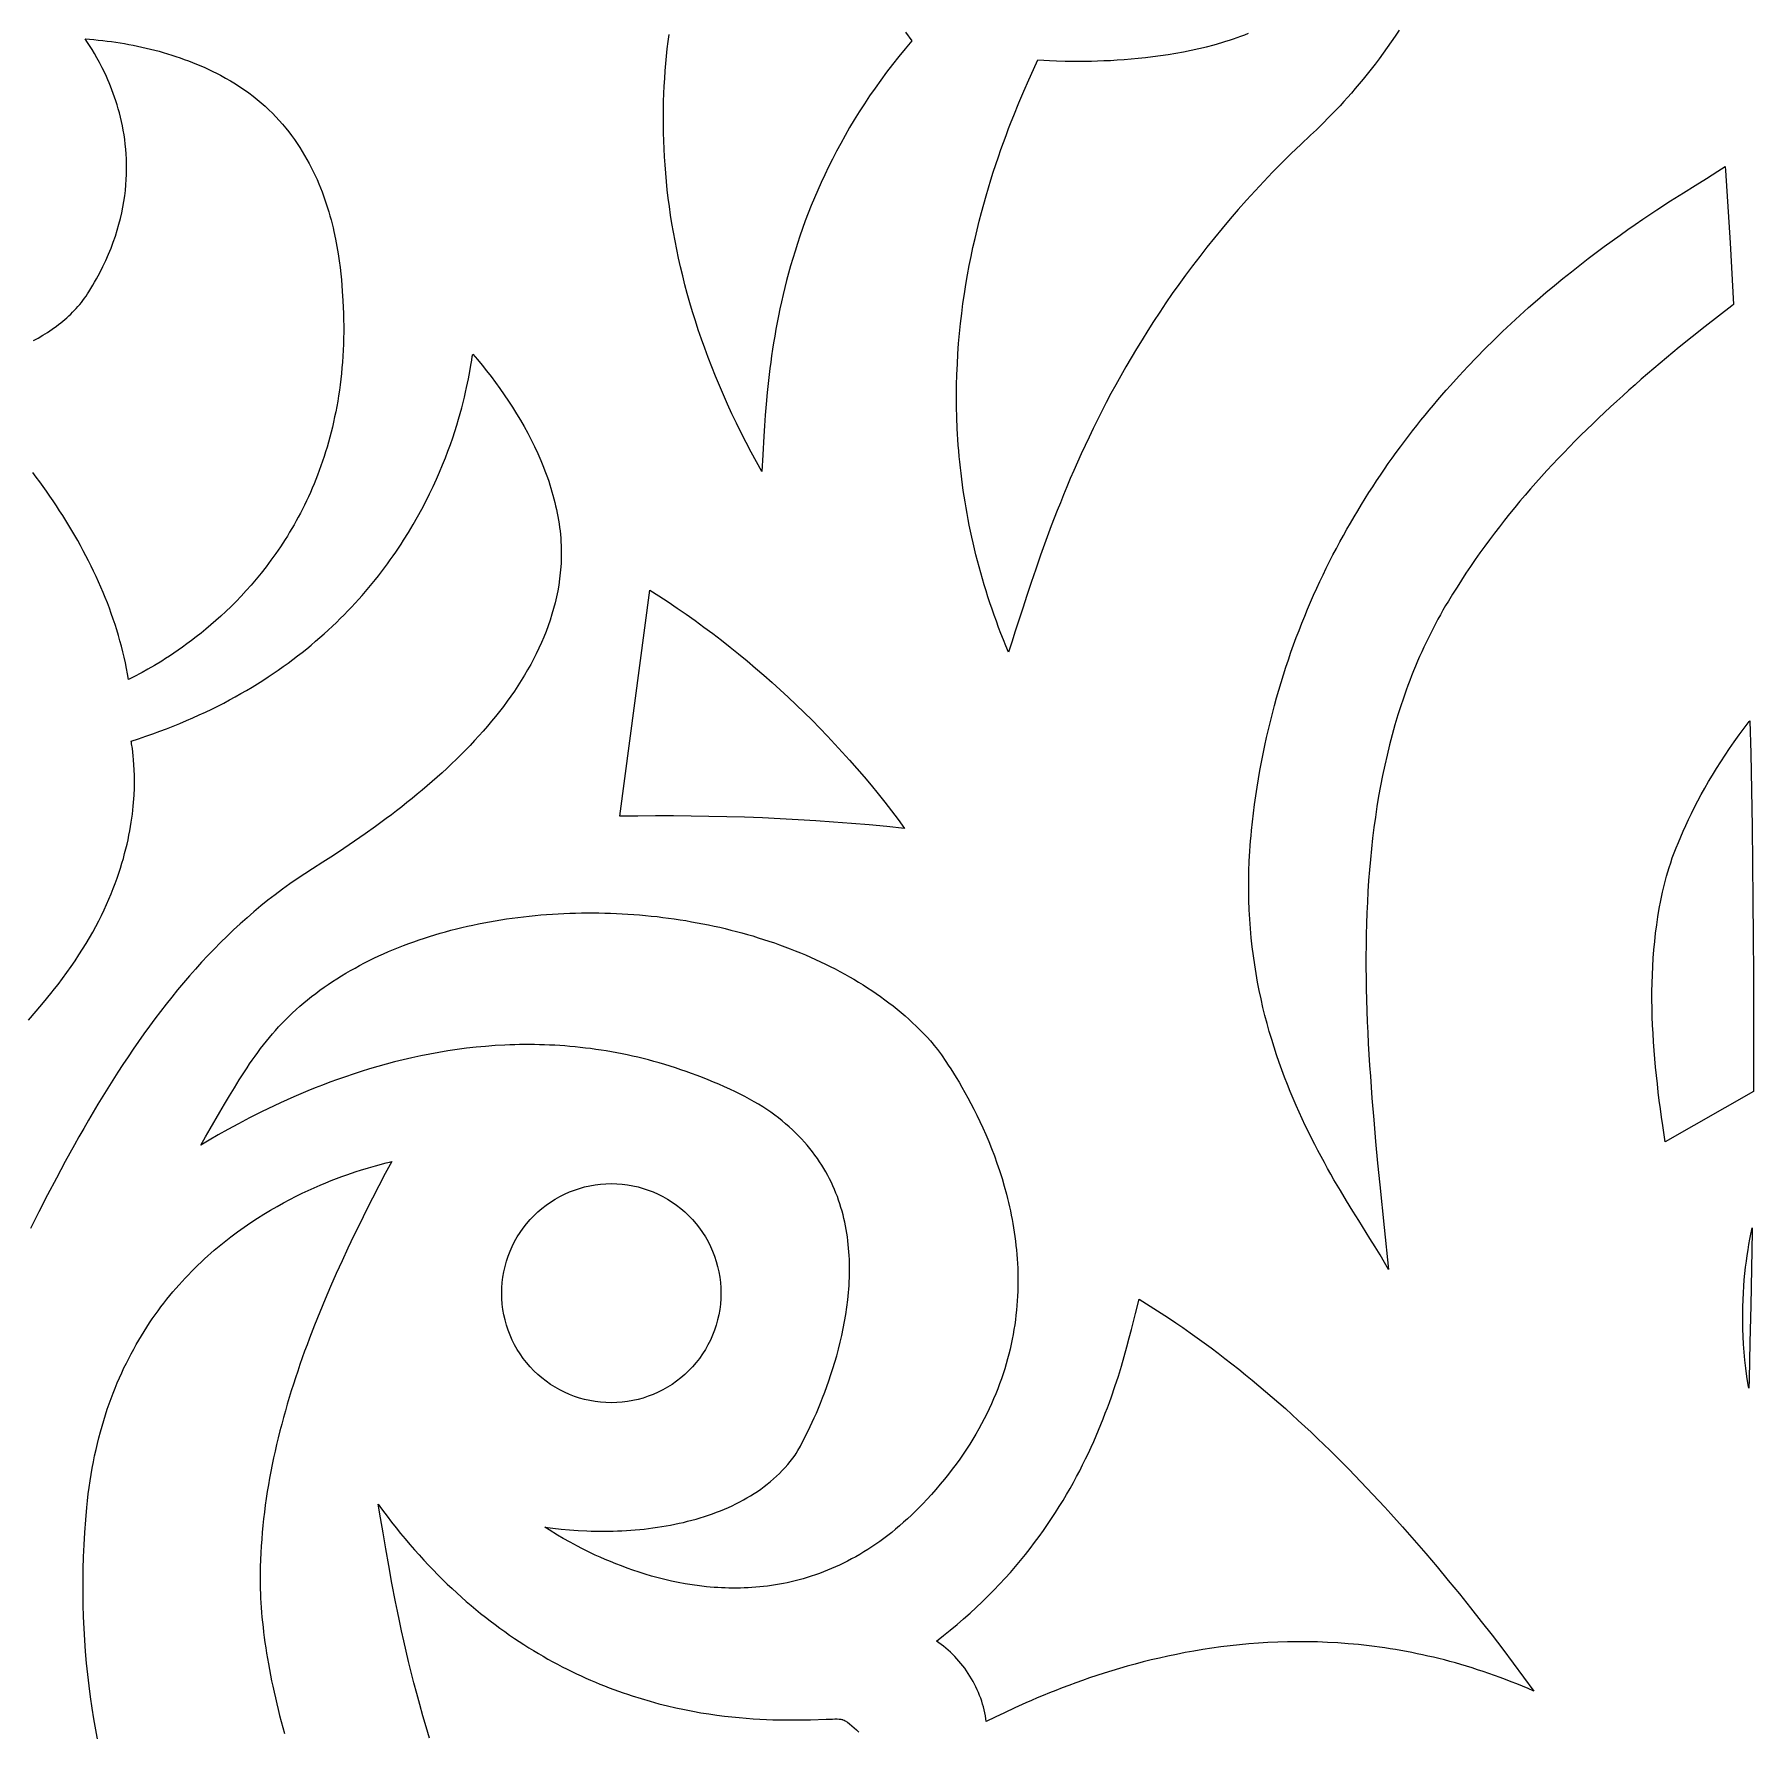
# Model space of a CAD drawing. Extents: x -1000 to 1000, y -1450 to 1450.
# Drawn here: x -324.4 to -71, y -278.5 to -28.4 of the extents above; entities that cross this region are included whole.
import ezdxf

# ---------------------------------------------------------------- set-up
doc = ezdxf.new("R2010")
doc.units = 0
doc.layers.add('LAYER_1', color=18, linetype='CONTINUOUS')

msp = doc.modelspace()

# ---------------------------------------------------------------- linework, layer by layer
at = {"layer": 'LAYER_1'}
for points in [[(-123.22, -27.8), (-123.8, -28.68), (-124.38, -29.53), (-124.97, -30.37), (-125.56, -31.2), (-126.15, -32), (-126.75, -32.78), (-127.34, -33.55), (-127.94, -34.29), (-128.53, -35.01), (-129.11, -35.72), (-129.69, -36.4), (-130.27, -37.07), (-130.84, -37.71), (-131.39, -38.33), (-131.94, -38.93), (-132.48, -39.5), (-133.53, -40.59), (-134.51, -41.58), (-135.43, -42.47), (-136.27, -43.27), (-137.72, -44.63), (-139.13, -46), (-140.52, -47.37), (-141.87, -48.74), (-143.18, -50.12), (-144.47, -51.49), (-145.72, -52.87), (-146.95, -54.25), (-148.14, -55.63), (-149.31, -57.01), (-150.44, -58.39), (-151.55, -59.77), (-152.63, -61.15), (-153.68, -62.53), (-154.7, -63.9), (-155.69, -65.28), (-156.66, -66.64), (-157.61, -68.01), (-158.52, -69.37), (-159.42, -70.73), (-160.28, -72.08), (-161.13, -73.43), (-161.95, -74.77), (-162.74, -76.11), (-163.52, -77.44), (-164.27, -78.76), (-165, -80.07), (-165.71, -81.38), (-166.39, -82.68), (-167.06, -83.97), (-167.71, -85.25), (-168.34, -86.52), (-168.94, -87.78), (-169.53, -89.03), (-170.1, -90.27), (-170.66, -91.5), (-171.19, -92.72), (-171.71, -93.92), (-172.22, -95.11), (-172.7, -96.29), (-173.17, -97.46), (-173.63, -98.61), (-174.07, -99.74), (-174.5, -100.87), (-175.32, -103.06), (-176.08, -105.19), (-176.8, -107.26), (-177.47, -109.25), (-178.11, -111.17), (-178.71, -113), (-179.81, -116.43), (-180.33, -118.01), (-180.82, -119.49), (-181.2, -118.58), (-181.56, -117.67), (-181.92, -116.76), (-182.27, -115.86), (-182.6, -114.95), (-182.93, -114.05), (-183.24, -113.15), (-183.54, -112.25), (-183.84, -111.36), (-184.12, -110.46), (-184.39, -109.57), (-184.65, -108.68), (-184.91, -107.8), (-185.15, -106.91), (-185.38, -106.03), (-185.61, -105.15), (-185.82, -104.28), (-186.03, -103.4), (-186.23, -102.53), (-186.41, -101.66), (-186.59, -100.8), (-186.76, -99.94), (-186.92, -99.07), (-187.07, -98.22), (-187.22, -97.36), (-187.35, -96.51), (-187.48, -95.66), (-187.6, -94.82), (-187.71, -93.97), (-187.81, -93.13), (-187.91, -92.3), (-187.99, -91.46), (-188.07, -90.63), (-188.15, -89.81), (-188.21, -88.98), (-188.27, -88.16), (-188.32, -87.34), (-188.36, -86.53), (-188.42, -84.91), (-188.46, -83.31), (-188.47, -81.72), (-188.46, -80.14), (-188.42, -78.58), (-188.35, -77.04), (-188.27, -75.51), (-188.16, -74), (-188.03, -72.5), (-187.88, -71.02), (-187.71, -69.56), (-187.52, -68.11), (-187.31, -66.69), (-187.09, -65.27), (-186.85, -63.88), (-186.6, -62.51), (-186.33, -61.15), (-186.05, -59.82), (-185.75, -58.5), (-185.45, -57.21), (-185.13, -55.93), (-184.8, -54.67), (-184.47, -53.44), (-184.12, -52.22), (-183.77, -51.03), (-183.41, -49.86), (-183.05, -48.71), (-182.68, -47.59), (-182.3, -46.48), (-181.93, -45.4), (-181.55, -44.35), (-181.17, -43.31), (-180.79, -42.3), (-180.41, -41.32), (-180.03, -40.36), (-179.28, -38.51), (-178.54, -36.77), (-177.83, -35.13), (-177.14, -33.6), (-176.49, -32.18), (-175.6, -32.23), (-174.78, -32.27), (-173.73, -32.31), (-172.48, -32.34), (-171.04, -32.36), (-170.26, -32.36), (-169.43, -32.35), (-168.57, -32.34), (-167.67, -32.32), (-166.74, -32.28), (-165.78, -32.24), (-164.79, -32.18), (-163.78, -32.12), (-162.74, -32.03), (-161.69, -31.94), (-160.61, -31.82), (-159.52, -31.69), (-158.41, -31.55), (-157.29, -31.38), (-156.16, -31.19), (-155.03, -30.99), (-153.89, -30.76), (-152.75, -30.51), (-151.61, -30.23), (-150.47, -29.93), (-149.34, -29.6), (-148.77, -29.43), (-148.21, -29.25), (-147.65, -29.06), (-147.1, -28.87), (-146.54, -28.67), (-145.99, -28.46), (-145.44, -28.24)], [(-324.56, -73.57), (-323.85, -73.18), (-323.15, -72.78), (-322.47, -72.35), (-321.81, -71.9), (-321.16, -71.44), (-320.85, -71.2), (-320.54, -70.96), (-320.23, -70.71), (-319.93, -70.45), (-319.64, -70.19), (-319.35, -69.93), (-319.06, -69.66), (-318.79, -69.38), (-318.52, -69.1), (-318.25, -68.82), (-317.99, -68.53), (-317.74, -68.23), (-317.49, -67.93), (-317.25, -67.63), (-317.02, -67.31), (-316.8, -67), (-316.58, -66.67), (-316.37, -66.35), (-316.08, -65.88), (-315.8, -65.41), (-315.53, -64.94), (-315.27, -64.48), (-314.77, -63.56), (-314.31, -62.64), (-313.88, -61.73), (-313.48, -60.83), (-313.11, -59.93), (-312.78, -59.04), (-312.47, -58.16), (-312.2, -57.29), (-311.95, -56.42), (-311.73, -55.57), (-311.53, -54.72), (-311.36, -53.88), (-311.22, -53.05), (-311.1, -52.23), (-311, -51.42), (-310.92, -50.62), (-310.87, -49.83), (-310.83, -49.05), (-310.82, -48.28), (-310.82, -47.53), (-310.85, -46.78), (-310.89, -46.05), (-310.94, -45.32), (-311.02, -44.61), (-311.1, -43.91), (-311.2, -43.23), (-311.32, -42.56), (-311.44, -41.9), (-311.58, -41.25), (-311.73, -40.62), (-311.88, -40), (-312.05, -39.39), (-312.22, -38.8), (-312.4, -38.23), (-312.59, -37.67), (-312.78, -37.12), (-312.98, -36.59), (-313.18, -36.07), (-313.38, -35.58), (-313.59, -35.09), (-313.8, -34.63), (-314, -34.18), (-314.41, -33.33), (-314.82, -32.55), (-315.21, -31.85), (-315.57, -31.21), (-315.91, -30.66), (-316.21, -30.18), (-316.68, -29.47), (-316.92, -29.09), (-316.28, -29.14), (-315.64, -29.19), (-314.99, -29.25), (-314.35, -29.32), (-313.7, -29.39), (-313.06, -29.48), (-312.41, -29.57), (-311.77, -29.67), (-311.13, -29.78), (-310.48, -29.89), (-309.84, -30.01), (-309.21, -30.14), (-308.57, -30.28), (-307.93, -30.43), (-307.3, -30.58), (-306.67, -30.74), (-306.04, -30.91), (-305.41, -31.09), (-304.78, -31.28), (-304.16, -31.47), (-303.54, -31.68), (-302.93, -31.89), (-302.32, -32.11), (-301.71, -32.33), (-301.1, -32.57), (-300.5, -32.81), (-299.9, -33.06), (-299.31, -33.32), (-298.72, -33.59), (-298.13, -33.87), (-297.55, -34.15), (-296.98, -34.45), (-296.23, -34.85), (-295.5, -35.26), (-294.79, -35.69), (-294.11, -36.13), (-293.44, -36.58), (-292.79, -37.05), (-292.17, -37.52), (-291.56, -38.01), (-290.97, -38.5), (-290.4, -39.01), (-289.85, -39.52), (-289.32, -40.05), (-288.81, -40.58), (-288.31, -41.12), (-287.83, -41.67), (-287.37, -42.22), (-286.92, -42.78), (-286.49, -43.34), (-286.08, -43.92), (-285.68, -44.49), (-285.3, -45.07), (-284.93, -45.66), (-284.58, -46.25), (-284.24, -46.84), (-283.91, -47.43), (-283.6, -48.03), (-283.31, -48.63), (-283.02, -49.23), (-282.75, -49.83), (-282.49, -50.43), (-282.25, -51.03), (-282.01, -51.63), (-281.79, -52.23), (-281.58, -52.82), (-281.38, -53.42), (-281.19, -54.01), (-281.01, -54.6), (-280.84, -55.19), (-280.68, -55.77), (-280.53, -56.35), (-280.39, -56.92), (-280.26, -57.49), (-280.02, -58.6), (-279.81, -59.69), (-279.63, -60.75), (-279.48, -61.78), (-279.35, -62.77), (-279.24, -63.71), (-279.15, -64.61), (-279.08, -65.46), (-279.02, -66.26), (-278.93, -67.68), (-278.88, -68.63), (-278.85, -69.57), (-278.83, -70.49), (-278.82, -71.41), (-278.82, -72.32), (-278.84, -73.22), (-278.86, -74.11), (-278.9, -74.99), (-278.95, -75.86), (-279, -76.72), (-279.07, -77.57), (-279.15, -78.41), (-279.24, -79.25), (-279.34, -80.07), (-279.45, -80.88), (-279.57, -81.69), (-279.7, -82.49), (-279.84, -83.28), (-279.99, -84.05), (-280.15, -84.82), (-280.31, -85.59), (-280.49, -86.34), (-280.67, -87.08), (-280.86, -87.82), (-281.06, -88.54), (-281.27, -89.26), (-281.48, -89.97), (-281.7, -90.67), (-281.93, -91.36), (-282.17, -92.04), (-282.41, -92.72), (-282.67, -93.38), (-282.92, -94.04), (-283.19, -94.69), (-283.46, -95.33), (-283.73, -95.96), (-284.02, -96.58), (-284.3, -97.2), (-284.6, -97.81), (-284.9, -98.41), (-285.2, -99), (-285.51, -99.58), (-285.82, -100.16), (-286.14, -100.72), (-286.46, -101.28), (-286.79, -101.83), (-287.12, -102.38), (-287.46, -102.91), (-287.8, -103.44), (-288.14, -103.96), (-288.48, -104.47), (-288.83, -104.97), (-289.54, -105.96), (-290.25, -106.91), (-290.98, -107.84), (-291.71, -108.73), (-292.45, -109.6), (-293.19, -110.43), (-293.94, -111.24), (-294.69, -112.02), (-295.43, -112.77), (-296.18, -113.49), (-296.92, -114.18), (-297.66, -114.85), (-298.4, -115.49), (-299.12, -116.1), (-299.84, -116.69), (-300.55, -117.25), (-301.24, -117.78), (-301.92, -118.29), (-302.59, -118.77), (-303.24, -119.23), (-303.87, -119.66), (-304.49, -120.07), (-305.08, -120.46), (-305.65, -120.82), (-306.72, -121.47), (-307.69, -122.03), (-308.54, -122.5), (-309.84, -123.18), (-310.26, -123.4), (-310.52, -123.54), (-310.67, -122.72), (-310.82, -121.89), (-311, -121.08), (-311.18, -120.26), (-311.37, -119.45), (-311.58, -118.63), (-311.8, -117.83), (-312.03, -117.02), (-312.28, -116.22), (-312.53, -115.42), (-312.8, -114.62), (-313.08, -113.82), (-313.36, -113.03), (-313.66, -112.25), (-313.97, -111.46), (-314.29, -110.68), (-314.62, -109.9), (-314.96, -109.12), (-315.32, -108.35), (-315.68, -107.58), (-316.04, -106.82), (-316.42, -106.05), (-316.81, -105.3), (-317.21, -104.54), (-317.62, -103.79), (-318.03, -103.04), (-318.45, -102.3), (-318.89, -101.56), (-319.33, -100.82), (-319.77, -100.09), (-320.23, -99.36), (-320.69, -98.64), (-321.17, -97.92), (-321.64, -97.2), (-322.13, -96.49), (-322.62, -95.78), (-323.12, -95.08), (-323.63, -94.38), (-324.14, -93.69), (-324.66, -93)], [(-195.98, -28.08), (-195.05, -29.36), (-196.03, -30.52), (-196.98, -31.68), (-197.9, -32.84), (-198.79, -34), (-199.65, -35.16), (-200.48, -36.33), (-201.28, -37.49), (-202.06, -38.66), (-202.81, -39.82), (-203.54, -40.99), (-204.23, -42.15), (-204.91, -43.32), (-205.55, -44.48), (-206.18, -45.64), (-206.78, -46.79), (-207.35, -47.95), (-207.9, -49.1), (-208.44, -50.25), (-208.94, -51.39), (-209.43, -52.53), (-209.9, -53.66), (-210.34, -54.79), (-210.77, -55.92), (-211.17, -57.04), (-211.56, -58.15), (-211.93, -59.26), (-212.28, -60.36), (-212.62, -61.45), (-212.93, -62.54), (-213.23, -63.61), (-213.52, -64.68), (-213.78, -65.74), (-214.04, -66.79), (-214.28, -67.84), (-214.5, -68.87), (-214.71, -69.89), (-214.91, -70.9), (-215.1, -71.9), (-215.27, -72.89), (-215.44, -73.87), (-215.59, -74.83), (-215.73, -75.79), (-215.86, -76.73), (-215.98, -77.66), (-216.2, -79.47), (-216.38, -81.23), (-216.54, -82.92), (-216.67, -84.56), (-216.78, -86.13), (-216.88, -87.63), (-217.04, -90.41), (-217.18, -92.88), (-217.98, -91.45), (-218.75, -90.02), (-219.5, -88.59), (-220.22, -87.18), (-220.91, -85.76), (-221.58, -84.36), (-222.23, -82.96), (-222.85, -81.56), (-223.44, -80.17), (-224.02, -78.79), (-224.57, -77.42), (-225.09, -76.05), (-225.6, -74.68), (-226.08, -73.33), (-226.54, -71.98), (-226.97, -70.63), (-227.39, -69.3), (-227.78, -67.97), (-228.16, -66.64), (-228.51, -65.33), (-228.84, -64.02), (-229.15, -62.71), (-229.44, -61.42), (-229.72, -60.13), (-229.97, -58.85), (-230.2, -57.58), (-230.42, -56.31), (-230.62, -55.05), (-230.8, -53.8), (-230.96, -52.56), (-231.11, -51.33), (-231.23, -50.1), (-231.35, -48.88), (-231.44, -47.67), (-231.52, -46.47), (-231.58, -45.27), (-231.63, -44.09), (-231.66, -42.91), (-231.68, -41.74), (-231.69, -40.58), (-231.68, -39.43), (-231.65, -38.29), (-231.61, -37.15), (-231.56, -36.03), (-231.5, -34.91), (-231.42, -33.81), (-231.33, -32.71), (-231.23, -31.62), (-231.12, -30.54), (-231, -29.47), (-230.86, -28.41)], [(-325.28, -173.75), (-324.16, -172.45), (-323.06, -171.15), (-321.98, -169.82), (-321.45, -169.15), (-320.93, -168.48), (-320.26, -167.6), (-319.62, -166.73), (-319, -165.86), (-318.41, -165), (-317.84, -164.14), (-317.3, -163.29), (-316.78, -162.44), (-316.29, -161.6), (-315.81, -160.77), (-315.36, -159.94), (-314.93, -159.12), (-314.53, -158.31), (-314.14, -157.5), (-313.77, -156.7), (-313.43, -155.91), (-313.1, -155.13), (-312.79, -154.36), (-312.5, -153.6), (-312.22, -152.84), (-311.97, -152.1), (-311.73, -151.36), (-311.51, -150.63), (-311.3, -149.92), (-311.11, -149.21), (-310.93, -148.52), (-310.76, -147.83), (-310.61, -147.16), (-310.48, -146.5), (-310.35, -145.85), (-310.24, -145.21), (-310.14, -144.59), (-310.05, -143.97), (-309.97, -143.37), (-309.91, -142.79), (-309.85, -142.21), (-309.8, -141.65), (-309.76, -141.11), (-309.72, -140.58), (-309.68, -139.56), (-309.67, -138.6), (-309.67, -137.7), (-309.7, -136.86), (-309.74, -136.1), (-309.79, -135.4), (-309.85, -134.77), (-309.97, -133.73), (-310.08, -133), (-310.11, -132.76), (-310.13, -132.6), (-309.06, -132.26), (-308, -131.9), (-306.96, -131.54), (-305.94, -131.17), (-304.93, -130.79), (-303.94, -130.4), (-302.96, -130), (-302, -129.59), (-301.05, -129.18), (-300.11, -128.76), (-299.19, -128.33), (-298.28, -127.89), (-297.39, -127.45), (-296.51, -127), (-295.65, -126.54), (-294.8, -126.08), (-293.96, -125.61), (-293.13, -125.13), (-292.32, -124.65), (-291.53, -124.16), (-290.74, -123.66), (-289.97, -123.16), (-289.21, -122.66), (-288.47, -122.15), (-287.73, -121.63), (-287.01, -121.11), (-286.31, -120.59), (-285.61, -120.06), (-284.93, -119.53), (-284.26, -118.99), (-283.6, -118.45), (-282.95, -117.9), (-282.32, -117.35), (-281.7, -116.8), (-281.09, -116.24), (-280.49, -115.69), (-279.9, -115.12), (-279.32, -114.56), (-278.75, -113.99), (-278.2, -113.42), (-277.66, -112.85), (-277.12, -112.28), (-276.6, -111.71), (-276.09, -111.13), (-275.59, -110.55), (-275.1, -109.97), (-274.62, -109.39), (-274.15, -108.81), (-273.69, -108.23), (-273.24, -107.65), (-272.8, -107.07), (-272.37, -106.48), (-271.95, -105.9), (-271.54, -105.32), (-271.13, -104.74), (-270.74, -104.16), (-270.36, -103.58), (-269.99, -103), (-269.26, -101.84), (-268.58, -100.69), (-267.93, -99.55), (-267.31, -98.42), (-266.72, -97.3), (-266.17, -96.18), (-265.64, -95.09), (-265.15, -94), (-264.68, -92.94), (-264.24, -91.89), (-263.83, -90.86), (-263.45, -89.85), (-263.09, -88.86), (-262.75, -87.89), (-262.44, -86.95), (-262.16, -86.04), (-261.89, -85.15), (-261.64, -84.29), (-261.42, -83.46), (-261.21, -82.67), (-261.02, -81.91), (-260.85, -81.18), (-260.7, -80.49), (-260.43, -79.22), (-260.22, -78.11), (-260.06, -77.18), (-259.95, -76.44), (-259.86, -75.89), (-259.8, -75.54), (-259.11, -76.35), (-258.42, -77.18), (-257.75, -78.02), (-257.08, -78.88), (-256.42, -79.76), (-255.78, -80.65), (-255.14, -81.55), (-254.53, -82.47), (-253.92, -83.39), (-253.34, -84.34), (-252.77, -85.29), (-252.21, -86.25), (-251.68, -87.23), (-251.17, -88.21), (-250.68, -89.2), (-250.22, -90.21), (-249.77, -91.22), (-249.36, -92.23), (-249.16, -92.75), (-248.97, -93.26), (-248.78, -93.77), (-248.6, -94.29), (-248.43, -94.81), (-248.27, -95.33), (-248.12, -95.85), (-247.97, -96.37), (-247.83, -96.89), (-247.69, -97.41), (-247.57, -97.94), (-247.45, -98.46), (-247.34, -98.99), (-247.24, -99.51), (-247.15, -100.04), (-247.07, -100.57), (-247, -101.1), (-246.93, -101.63), (-246.88, -102.16), (-246.83, -102.69), (-246.79, -103.22), (-246.77, -103.75), (-246.75, -104.28), (-246.74, -104.81), (-246.74, -105.34), (-246.76, -105.87), (-246.78, -106.4), (-246.81, -106.93), (-246.89, -107.82), (-246.99, -108.71), (-247.12, -109.6), (-247.27, -110.47), (-247.45, -111.34), (-247.65, -112.21), (-247.87, -113.07), (-248.12, -113.92), (-248.38, -114.77), (-248.67, -115.61), (-248.98, -116.45), (-249.31, -117.28), (-249.66, -118.1), (-250.03, -118.92), (-250.42, -119.73), (-250.83, -120.53), (-251.25, -121.33), (-251.7, -122.12), (-252.16, -122.91), (-252.64, -123.69), (-253.13, -124.46), (-253.64, -125.23), (-254.17, -125.99), (-254.71, -126.75), (-255.27, -127.49), (-255.84, -128.24), (-256.42, -128.97), (-257.02, -129.7), (-257.63, -130.42), (-258.25, -131.14), (-258.88, -131.85), (-259.53, -132.55), (-260.18, -133.25), (-260.85, -133.93), (-261.53, -134.62), (-262.21, -135.29), (-262.91, -135.96), (-263.61, -136.63), (-264.32, -137.28), (-265.04, -137.93), (-265.77, -138.57), (-266.5, -139.21), (-267.24, -139.84), (-267.99, -140.46), (-268.74, -141.08), (-269.5, -141.69), (-270.26, -142.29), (-271.02, -142.88), (-271.79, -143.47), (-272.56, -144.05), (-274.11, -145.19), (-275.67, -146.31), (-277.23, -147.39), (-278.78, -148.45), (-280.34, -149.47), (-281.88, -150.47), (-283.42, -151.44), (-284.55, -152.17), (-285.67, -152.91), (-286.77, -153.68), (-287.86, -154.46), (-288.93, -155.26), (-289.99, -156.08), (-291.03, -156.92), (-292.05, -157.78), (-293.07, -158.65), (-294.06, -159.54), (-295.05, -160.45), (-296.01, -161.38), (-296.97, -162.32), (-297.91, -163.27), (-298.84, -164.24), (-299.76, -165.22), (-300.66, -166.22), (-301.55, -167.23), (-302.43, -168.26), (-303.3, -169.29), (-304.15, -170.35), (-305, -171.41), (-305.83, -172.48), (-306.65, -173.57), (-307.46, -174.66), (-308.27, -175.77), (-309.06, -176.89), (-309.84, -178.02), (-310.61, -179.15), (-311.37, -180.3), (-312.12, -181.45), (-312.87, -182.61), (-313.6, -183.78), (-314.33, -184.96), (-315.05, -186.15), (-315.76, -187.34), (-316.46, -188.53), (-317.15, -189.74), (-317.84, -190.95), (-318.52, -192.16), (-319.2, -193.38), (-319.87, -194.6), (-321.18, -197.06), (-322.48, -199.52), (-323.75, -202), (-325, -204.49)], [(-315.04, -280.01), (-315.34, -278.41), (-315.63, -276.8), (-315.89, -275.18), (-316.13, -273.54), (-316.35, -271.89), (-316.55, -270.23), (-316.72, -268.56), (-316.87, -266.87), (-316.99, -265.17), (-317.09, -263.46), (-317.17, -261.73), (-317.22, -259.99), (-317.24, -258.24), (-317.24, -256.47), (-317.22, -254.69), (-317.16, -252.9), (-317.09, -251.1), (-316.98, -249.28), (-316.84, -247.45), (-316.68, -245.61), (-316.58, -244.61), (-316.47, -243.62), (-316.34, -242.65), (-316.2, -241.69), (-316.05, -240.74), (-315.89, -239.81), (-315.71, -238.89), (-315.53, -237.98), (-315.33, -237.08), (-315.13, -236.2), (-314.91, -235.32), (-314.68, -234.46), (-314.44, -233.61), (-314.19, -232.78), (-313.94, -231.95), (-313.67, -231.14), (-313.39, -230.34), (-313.11, -229.54), (-312.81, -228.77), (-312.51, -228), (-312.19, -227.24), (-311.87, -226.5), (-311.54, -225.76), (-311.21, -225.04), (-310.86, -224.33), (-310.51, -223.63), (-310.15, -222.94), (-309.78, -222.26), (-309.41, -221.59), (-309.03, -220.93), (-308.64, -220.29), (-308.24, -219.65), (-307.84, -219.02), (-307.44, -218.41), (-307.03, -217.8), (-306.61, -217.2), (-306.19, -216.62), (-305.76, -216.04), (-305.33, -215.47), (-304.89, -214.92), (-304.45, -214.37), (-304, -213.83), (-303.55, -213.31), (-303.09, -212.79), (-302.64, -212.28), (-302.18, -211.78), (-301.71, -211.29), (-301.24, -210.81), (-300.77, -210.34), (-300.3, -209.87), (-299.82, -209.42), (-299.34, -208.97), (-298.86, -208.53), (-298.38, -208.11), (-297.9, -207.69), (-297.41, -207.28), (-296.92, -206.87), (-296.44, -206.48), (-295.46, -205.71), (-294.48, -204.98), (-293.5, -204.28), (-292.52, -203.61), (-291.54, -202.97), (-290.57, -202.36), (-289.6, -201.78), (-288.65, -201.22), (-287.7, -200.7), (-286.76, -200.2), (-285.84, -199.73), (-284.93, -199.28), (-284.04, -198.86), (-283.16, -198.46), (-282.31, -198.09), (-281.47, -197.74), (-280.66, -197.41), (-279.87, -197.11), (-279.11, -196.82), (-278.37, -196.56), (-277.67, -196.31), (-276.99, -196.09), (-276.35, -195.88), (-275.16, -195.52), (-274.13, -195.22), (-272.56, -194.81), (-272.05, -194.69), (-271.74, -194.6), (-272.69, -196.39), (-273.63, -198.2), (-274.57, -200.01), (-275.49, -201.84), (-276.4, -203.68), (-277.3, -205.53), (-278.19, -207.39), (-279.06, -209.25), (-279.91, -211.13), (-280.74, -213.02), (-281.56, -214.92), (-282.35, -216.82), (-283.12, -218.74), (-283.86, -220.66), (-284.22, -221.63), (-284.58, -222.59), (-284.92, -223.56), (-285.26, -224.53), (-285.6, -225.51), (-285.92, -226.48), (-286.24, -227.45), (-286.55, -228.43), (-286.85, -229.41), (-287.14, -230.39), (-287.42, -231.38), (-287.7, -232.36), (-287.96, -233.35), (-288.22, -234.33), (-288.47, -235.32), (-288.71, -236.31), (-288.93, -237.3), (-289.15, -238.3), (-289.36, -239.29), (-289.56, -240.29), (-289.74, -241.28), (-289.92, -242.28), (-290.08, -243.28), (-290.24, -244.28), (-290.38, -245.28), (-290.51, -246.28), (-290.63, -247.29), (-290.74, -248.29), (-290.83, -249.3), (-290.91, -250.3), (-290.98, -251.31), (-291.04, -252.32), (-291.08, -253.33), (-291.12, -254.34), (-291.13, -255.35), (-291.14, -256.36), (-291.13, -257), (-291.12, -257.66), (-291.1, -258.32), (-291.07, -259), (-291.03, -259.68), (-290.98, -260.38), (-290.93, -261.09), (-290.87, -261.8), (-290.79, -262.53), (-290.71, -263.27), (-290.63, -264.01), (-290.53, -264.77), (-290.42, -265.53), (-290.31, -266.31), (-290.19, -267.09), (-290.06, -267.89), (-289.92, -268.69), (-289.77, -269.5), (-289.61, -270.32), (-289.45, -271.15), (-289.27, -271.98), (-289.09, -272.83), (-288.89, -273.68), (-288.69, -274.54), (-288.48, -275.41), (-288.26, -276.28), (-288.03, -277.17), (-287.79, -278.06), (-287.54, -278.96)], [(-266.15, -279.63), (-266.66, -277.96), (-267.14, -276.31), (-267.61, -274.67), (-268.05, -273.06), (-268.47, -271.46), (-268.87, -269.89), (-269.25, -268.33), (-269.61, -266.8), (-269.95, -265.29), (-270.28, -263.81), (-270.59, -262.35), (-270.89, -260.92), (-271.17, -259.51), (-271.7, -256.79), (-272.18, -254.18), (-272.61, -251.7), (-273.02, -249.36), (-273.39, -247.16), (-273.75, -245.11), (-273.09, -246.01), (-272.43, -246.89), (-271.76, -247.76), (-271.09, -248.61), (-270.42, -249.44), (-269.74, -250.26), (-269.06, -251.06), (-268.38, -251.85), (-267.7, -252.61), (-267.01, -253.37), (-266.32, -254.11), (-265.63, -254.83), (-264.94, -255.53), (-264.24, -256.23), (-263.55, -256.9), (-262.85, -257.57), (-262.15, -258.21), (-261.45, -258.85), (-260.74, -259.47), (-260.04, -260.07), (-259.33, -260.66), (-258.63, -261.24), (-257.92, -261.8), (-257.21, -262.35), (-256.5, -262.89), (-255.79, -263.41), (-255.08, -263.92), (-254.37, -264.42), (-253.66, -264.91), (-252.95, -265.38), (-252.24, -265.84), (-251.54, -266.29), (-250.83, -266.72), (-250.12, -267.15), (-249.41, -267.56), (-248.71, -267.96), (-248, -268.35), (-247.3, -268.73), (-246.59, -269.09), (-245.89, -269.45), (-245.19, -269.8), (-244.5, -270.13), (-243.8, -270.46), (-243.11, -270.77), (-242.41, -271.08), (-241.72, -271.37), (-241.04, -271.65), (-240.35, -271.93), (-239.67, -272.19), (-238.99, -272.45), (-238.31, -272.7), (-237.64, -272.94), (-236.97, -273.16), (-236.3, -273.39), (-234.97, -273.8), (-233.66, -274.18), (-232.37, -274.54), (-231.09, -274.86), (-229.83, -275.15), (-228.59, -275.41), (-227.37, -275.65), (-226.17, -275.87), (-224.99, -276.06), (-223.83, -276.22), (-222.7, -276.37), (-221.6, -276.49), (-220.52, -276.6), (-219.47, -276.69), (-218.44, -276.77), (-217.45, -276.83), (-216.48, -276.87), (-215.55, -276.9), (-214.65, -276.93), (-213.78, -276.94), (-212.95, -276.94), (-211.4, -276.93), (-210, -276.9), (-207.68, -276.83), (-206.78, -276.81), (-206.4, -276.8), (-206.06, -276.8), (-205.78, -276.82), (-205.54, -276.84), (-205.36, -276.87), (-205.29, -276.89), (-205.23, -276.91), (-205.06, -276.99), (-204.89, -277.09), (-204.56, -277.29), (-204.23, -277.52), (-203.9, -277.79), (-203.57, -278.08), (-203.24, -278.4), (-202.9, -278.75)]]:
    msp.add_lwpolyline(points, dxfattribs=at)
for points in [[(-75.1, -48.46), (-74.43, -59.16), (-73.92, -68.23), (-74.2, -68.45), (-76.16, -69.95), (-78.09, -71.47), (-80.02, -73), (-81.92, -74.54), (-83.81, -76.1), (-85.68, -77.67), (-87.52, -79.26), (-88.44, -80.07), (-89.35, -80.87), (-90.26, -81.69), (-91.15, -82.5), (-92.05, -83.32), (-92.93, -84.15), (-93.82, -84.98), (-94.69, -85.82), (-95.56, -86.66), (-96.42, -87.51), (-97.27, -88.36), (-98.12, -89.22), (-98.96, -90.09), (-99.79, -90.96), (-100.62, -91.84), (-101.44, -92.73), (-102.25, -93.62), (-103.05, -94.52), (-103.84, -95.42), (-104.63, -96.33), (-105.41, -97.25), (-106.18, -98.18), (-106.94, -99.11), (-107.69, -100.05), (-108.43, -101), (-109.17, -101.96), (-109.89, -102.92), (-110.61, -103.89), (-111.31, -104.87), (-112.01, -105.86), (-112.69, -106.86), (-113.37, -107.87), (-114.04, -108.88), (-114.69, -109.9), (-115.34, -110.93), (-115.97, -111.97), (-116.37, -112.64), (-116.76, -113.31), (-117.13, -113.98), (-117.51, -114.65), (-117.87, -115.33), (-118.23, -116.01), (-118.57, -116.69), (-118.91, -117.38), (-119.25, -118.07), (-119.57, -118.76), (-119.89, -119.45), (-120.2, -120.15), (-120.51, -120.85), (-120.81, -121.56), (-121.1, -122.26), (-121.38, -122.97), (-121.65, -123.69), (-121.92, -124.4), (-122.19, -125.12), (-122.44, -125.84), (-122.69, -126.56), (-122.93, -127.29), (-123.17, -128.02), (-123.4, -128.75), (-123.84, -130.22), (-124.25, -131.69), (-124.64, -133.18), (-125.01, -134.68), (-125.35, -136.18), (-125.67, -137.69), (-125.97, -139.21), (-126.25, -140.74), (-126.5, -142.28), (-126.73, -143.82), (-126.95, -145.37), (-127.14, -146.92), (-127.31, -148.48), (-127.47, -150.05), (-127.61, -151.62), (-127.73, -153.19), (-127.83, -154.78), (-127.91, -156.36), (-127.98, -157.95), (-128.04, -159.54), (-128.08, -161.14), (-128.1, -162.74), (-128.11, -164.34), (-128.11, -165.94), (-128.1, -167.55), (-128.07, -169.16), (-128.03, -170.77), (-127.98, -172.38), (-127.92, -173.99), (-127.85, -175.6), (-127.77, -177.21), (-127.68, -178.82), (-127.58, -180.43), (-127.47, -182.04), (-127.36, -183.65), (-127.23, -185.26), (-126.97, -188.47), (-126.69, -191.67), (-126.39, -194.86), (-126.08, -198.03), (-125.43, -204.32), (-124.77, -210.52), (-125.38, -209.48), (-126.04, -208.37), (-126.76, -207.2), (-127.53, -205.97), (-129.19, -203.32), (-130.07, -201.9), (-130.97, -200.42), (-131.89, -198.88), (-132.83, -197.28), (-133.3, -196.45), (-133.78, -195.61), (-134.25, -194.75), (-134.72, -193.88), (-135.2, -192.99), (-135.67, -192.09), (-136.13, -191.17), (-136.6, -190.23), (-137.06, -189.28), (-137.52, -188.31), (-137.97, -187.32), (-138.41, -186.32), (-138.85, -185.31), (-139.28, -184.28), (-139.7, -183.23), (-140.11, -182.17), (-140.52, -181.09), (-140.91, -179.99), (-141.29, -178.88), (-141.66, -177.75), (-142.01, -176.61), (-142.36, -175.44), (-142.69, -174.27), (-143, -173.08), (-143.3, -171.87), (-143.58, -170.64), (-143.84, -169.4), (-144.09, -168.14), (-144.31, -166.87), (-144.52, -165.58), (-144.71, -164.27), (-144.88, -162.95), (-145.02, -161.61), (-145.15, -160.26), (-145.24, -158.88), (-145.32, -157.5), (-145.37, -156.09), (-145.4, -154.67), (-145.4, -153.23), (-145.37, -151.78), (-145.32, -150.31), (-145.28, -149.57), (-145.24, -148.82), (-145.18, -148.07), (-145.13, -147.32), (-145.06, -146.56), (-144.98, -145.8), (-144.84, -144.5), (-144.69, -143.22), (-144.53, -141.94), (-144.35, -140.67), (-144.16, -139.42), (-143.96, -138.17), (-143.74, -136.93), (-143.51, -135.71), (-143.28, -134.49), (-143.02, -133.28), (-142.76, -132.08), (-142.49, -130.89), (-142.2, -129.71), (-141.91, -128.54), (-141.6, -127.38), (-141.29, -126.23), (-140.96, -125.09), (-140.62, -123.96), (-140.27, -122.83), (-139.92, -121.72), (-139.55, -120.62), (-139.17, -119.52), (-138.78, -118.44), (-138.39, -117.36), (-137.98, -116.29), (-137.57, -115.24), (-137.15, -114.19), (-136.71, -113.15), (-136.27, -112.12), (-135.83, -111.1), (-135.37, -110.08), (-134.91, -109.08), (-134.43, -108.09), (-133.96, -107.1), (-133.47, -106.13), (-132.98, -105.16), (-132.47, -104.2), (-131.97, -103.25), (-131.45, -102.31), (-130.93, -101.38), (-130.4, -100.46), (-129.87, -99.54), (-129.33, -98.64), (-128.78, -97.74), (-128.23, -96.85), (-127.68, -95.97), (-127.11, -95.1), (-126.55, -94.24), (-125.97, -93.39), (-125.4, -92.54), (-124.82, -91.7), (-124.23, -90.88), (-123.64, -90.06), (-123.04, -89.25), (-122.45, -88.44), (-121.84, -87.65), (-121.24, -86.86), (-120.63, -86.08), (-120.01, -85.31), (-119.4, -84.55), (-118.78, -83.8), (-118.16, -83.06), (-117.53, -82.32), (-116.91, -81.59), (-116.28, -80.87), (-115.65, -80.16), (-114.38, -78.76), (-113.11, -77.39), (-111.83, -76.05), (-110.54, -74.75), (-109.26, -73.48), (-107.97, -72.23), (-106.69, -71.02), (-105.41, -69.84), (-104.13, -68.69), (-102.85, -67.57), (-101.58, -66.49), (-100.32, -65.43), (-99.07, -64.4), (-97.82, -63.4), (-96.59, -62.43), (-95.37, -61.48), (-94.17, -60.57), (-92.98, -59.69), (-91.81, -58.83), (-90.65, -58), (-89.52, -57.2), (-88.41, -56.43), (-87.32, -55.68), (-86.25, -54.97), (-85.21, -54.27), (-83.21, -52.97), (-81.32, -51.78), (-79.57, -50.68), (-77.91, -49.65), (-76.26, -48.6), (-75.14, -47.88)], [(-232.34, -111.21), (-230.99, -112.1), (-229.66, -113), (-228.33, -113.92), (-227.02, -114.85), (-225.71, -115.8), (-224.42, -116.77), (-223.13, -117.75), (-221.86, -118.75), (-220.6, -119.77), (-219.34, -120.8), (-218.11, -121.84), (-216.88, -122.9), (-215.66, -123.97), (-214.46, -125.06), (-213.27, -126.16), (-212.09, -127.27), (-210.93, -128.4), (-209.78, -129.54), (-208.64, -130.7), (-207.51, -131.87), (-206.4, -133.05), (-205.31, -134.24), (-204.23, -135.44), (-203.16, -136.66), (-202.11, -137.89), (-201.07, -139.13), (-200.05, -140.38), (-199.05, -141.64), (-198.06, -142.91), (-197.09, -144.19), (-196.13, -145.49), (-198.74, -145.22), (-201.36, -144.98), (-203.98, -144.76), (-206.59, -144.56), (-209.22, -144.37), (-211.84, -144.21), (-214.46, -144.07), (-217.09, -143.95), (-219.71, -143.85), (-222.34, -143.77), (-224.97, -143.71), (-227.59, -143.66), (-230.22, -143.64), (-232.84, -143.64), (-235.47, -143.66), (-238.1, -143.7), (-233.69, -110.34)], [(-71.4, -134.45), (-71.2, -145.26), (-71.06, -156.09), (-71.02, -161.5), (-70.98, -166.92), (-70.97, -172.34), (-70.97, -177.77), (-70.98, -183.2), (-70.99, -184.28), (-84, -191.72), (-84.37, -189.29), (-84.54, -188.07), (-84.71, -186.85), (-84.87, -185.62), (-85.02, -184.39), (-85.16, -183.16), (-85.3, -181.92), (-85.42, -180.69), (-85.53, -179.45), (-85.63, -178.21), (-85.72, -176.97), (-85.79, -175.73), (-85.85, -174.49), (-85.9, -173.25), (-85.93, -172.01), (-85.95, -170.77), (-85.95, -169.54), (-85.93, -168.3), (-85.89, -167.07), (-85.84, -165.84), (-85.76, -164.61), (-85.67, -163.38), (-85.55, -162.16), (-85.41, -160.94), (-85.25, -159.72), (-85.07, -158.51), (-84.87, -157.31), (-84.64, -156.1), (-84.38, -154.91), (-84.1, -153.72), (-83.95, -153.12), (-83.79, -152.53), (-83.62, -151.91), (-83.42, -151.25), (-83.19, -150.57), (-82.95, -149.85), (-82.67, -149.11), (-82.38, -148.34), (-82.06, -147.55), (-81.72, -146.73), (-81.36, -145.9), (-80.97, -145.04), (-80.56, -144.16), (-80.13, -143.27), (-79.67, -142.36), (-79.19, -141.43), (-78.69, -140.5), (-78.16, -139.55), (-77.61, -138.59), (-77.04, -137.62), (-76.44, -136.65), (-75.82, -135.66), (-75.18, -134.68), (-74.51, -133.69), (-73.82, -132.7), (-73.1, -131.7), (-72.37, -130.71), (-71.61, -129.73), (-71.51, -129.61)], [(-242.06, -157.95), (-241.2, -157.95), (-240.34, -157.97), (-239.48, -158), (-238.62, -158.03), (-237.77, -158.07), (-236.91, -158.12), (-236.05, -158.18), (-235.19, -158.25), (-234.34, -158.33), (-233.48, -158.41), (-232.63, -158.5), (-231.78, -158.6), (-230.93, -158.71), (-230.08, -158.83), (-229.23, -158.96), (-228.39, -159.09), (-227.55, -159.24), (-226.71, -159.39), (-225.87, -159.55), (-225.04, -159.71), (-224.21, -159.89), (-223.38, -160.07), (-222.56, -160.27), (-221.74, -160.47), (-220.93, -160.68), (-220.11, -160.89), (-219.31, -161.12), (-218.5, -161.35), (-217.7, -161.6), (-216.91, -161.85), (-216.12, -162.1), (-215.33, -162.37), (-214.56, -162.65), (-213.78, -162.93), (-213.01, -163.22), (-212.25, -163.52), (-211.49, -163.83), (-210.74, -164.14), (-209.99, -164.47), (-209.26, -164.8), (-208.52, -165.14), (-207.8, -165.49), (-207.08, -165.84), (-206.37, -166.21), (-205.66, -166.58), (-204.96, -166.96), (-204.27, -167.35), (-203.59, -167.74), (-202.92, -168.15), (-202.25, -168.56), (-201.59, -168.98), (-200.94, -169.41), (-200.3, -169.85), (-199.67, -170.29), (-199.05, -170.74), (-198.43, -171.21), (-197.83, -171.67), (-197.23, -172.15), (-196.64, -172.64), (-196.07, -173.13), (-195.5, -173.63), (-194.94, -174.14), (-194.4, -174.65), (-193.86, -175.18), (-193.33, -175.71), (-192.82, -176.25), (-192.32, -176.8), (-192.1, -177.05), (-191.75, -177.49), (-191.28, -178.1), (-190.71, -178.89), (-190.05, -179.85), (-189.69, -180.39), (-189.31, -180.96), (-188.92, -181.58), (-188.51, -182.23), (-188.1, -182.92), (-187.67, -183.65), (-187.24, -184.41), (-186.8, -185.2), (-186.35, -186.03), (-185.91, -186.89), (-185.46, -187.78), (-185.02, -188.7), (-184.58, -189.65), (-184.15, -190.64), (-183.72, -191.65), (-183.3, -192.68), (-182.9, -193.75), (-182.51, -194.84), (-182.13, -195.95), (-181.77, -197.09), (-181.43, -198.26), (-181.1, -199.44), (-180.95, -200.04), (-180.8, -200.65), (-180.66, -201.26), (-180.53, -201.88), (-180.4, -202.5), (-180.28, -203.13), (-180.17, -203.76), (-180.06, -204.39), (-179.96, -205.04), (-179.87, -205.68), (-179.78, -206.33), (-179.71, -206.98), (-179.64, -207.64), (-179.58, -208.31), (-179.53, -208.97), (-179.49, -209.64), (-179.46, -210.32), (-179.44, -211), (-179.43, -211.68), (-179.42, -212.36), (-179.43, -213.05), (-179.45, -213.74), (-179.48, -214.44), (-179.52, -215.14), (-179.57, -215.84), (-179.64, -216.54), (-179.71, -217.25), (-179.8, -217.96), (-179.9, -218.67), (-180.01, -219.38), (-180.13, -220.1), (-180.27, -220.82), (-180.42, -221.54), (-180.58, -222.26), (-180.76, -222.99), (-180.95, -223.72), (-181.16, -224.45), (-181.37, -225.18), (-181.61, -225.91), (-181.86, -226.64), (-182.12, -227.38), (-182.4, -228.11), (-182.69, -228.85), (-183, -229.59), (-183.32, -230.33), (-183.67, -231.07), (-184.02, -231.81), (-184.4, -232.55), (-184.79, -233.29), (-185.2, -234.03), (-185.62, -234.78), (-186.06, -235.52), (-186.52, -236.26), (-187, -237.01), (-187.5, -237.75), (-188.01, -238.49), (-188.55, -239.23), (-189.1, -239.98), (-189.67, -240.72), (-190.26, -241.46), (-190.88, -242.2), (-191.51, -242.94), (-192.16, -243.68), (-192.83, -244.42), (-193.4, -245.02), (-193.97, -245.61), (-194.55, -246.19), (-195.12, -246.74), (-195.7, -247.28), (-196.28, -247.8), (-196.86, -248.31), (-197.45, -248.8), (-198.03, -249.28), (-198.62, -249.74), (-199.2, -250.18), (-199.79, -250.61), (-200.38, -251.02), (-200.97, -251.42), (-201.56, -251.8), (-202.16, -252.17), (-202.75, -252.53), (-203.34, -252.87), (-203.94, -253.2), (-204.53, -253.51), (-205.12, -253.81), (-205.72, -254.1), (-206.31, -254.37), (-206.91, -254.63), (-207.5, -254.88), (-208.1, -255.11), (-208.69, -255.34), (-209.28, -255.55), (-209.88, -255.75), (-210.47, -255.93), (-211.06, -256.11), (-211.65, -256.27), (-212.24, -256.43), (-212.83, -256.57), (-213.42, -256.7), (-214, -256.82), (-214.59, -256.93), (-215.17, -257.03), (-215.75, -257.12), (-216.33, -257.2), (-216.91, -257.27), (-217.49, -257.33), (-218.06, -257.38), (-218.63, -257.42), (-219.2, -257.46), (-219.77, -257.48), (-220.34, -257.5), (-220.9, -257.51), (-221.46, -257.51), (-222.02, -257.5), (-222.58, -257.48), (-223.13, -257.46), (-223.68, -257.43), (-224.22, -257.39), (-224.77, -257.35), (-225.31, -257.3), (-226.38, -257.18), (-227.43, -257.03), (-228.47, -256.86), (-229.5, -256.67), (-230.51, -256.46), (-231.5, -256.23), (-232.47, -255.99), (-233.43, -255.72), (-234.36, -255.45), (-235.27, -255.16), (-236.17, -254.87), (-237.04, -254.56), (-237.88, -254.24), (-238.71, -253.92), (-239.5, -253.6), (-240.28, -253.27), (-241.02, -252.94), (-241.74, -252.62), (-242.44, -252.29), (-243.1, -251.97), (-243.73, -251.65), (-244.34, -251.34), (-245.45, -250.74), (-246.44, -250.18), (-247.28, -249.69), (-248.54, -248.91), (-249.18, -248.51), (-247.98, -248.67), (-246.75, -248.81), (-245.51, -248.93), (-244.26, -249.01), (-242.98, -249.08), (-242.34, -249.1), (-241.7, -249.11), (-241.05, -249.12), (-240.4, -249.12), (-239.75, -249.11), (-239.1, -249.1), (-238.45, -249.08), (-237.8, -249.05), (-237.14, -249.01), (-236.49, -248.97), (-235.84, -248.92), (-235.18, -248.86), (-234.53, -248.79), (-233.88, -248.72), (-233.23, -248.63), (-232.58, -248.54), (-231.93, -248.44), (-231.29, -248.33), (-230.65, -248.21), (-230.01, -248.09), (-229.37, -247.95), (-228.74, -247.81), (-228.11, -247.65), (-227.49, -247.49), (-226.87, -247.32), (-226.26, -247.14), (-225.65, -246.95), (-225.04, -246.75), (-224.44, -246.54), (-223.85, -246.32), (-223.27, -246.09), (-222.69, -245.85), (-222.11, -245.61), (-221.55, -245.35), (-220.99, -245.08), (-220.44, -244.8), (-219.9, -244.51), (-219.37, -244.21), (-218.85, -243.9), (-218.33, -243.57), (-217.83, -243.24), (-217.33, -242.9), (-216.85, -242.54), (-216.37, -242.18), (-215.91, -241.8), (-215.45, -241.41), (-215.01, -241.01), (-214.58, -240.6), (-214.16, -240.17), (-213.76, -239.74), (-213.36, -239.29), (-212.98, -238.83), (-212.62, -238.36), (-212.26, -237.88), (-212.11, -237.63), (-211.85, -237.19), (-211.5, -236.56), (-211.07, -235.76), (-210.58, -234.78), (-210.03, -233.65), (-209.74, -233.03), (-209.45, -232.38), (-209.14, -231.69), (-208.84, -230.96), (-208.53, -230.21), (-208.22, -229.43), (-207.9, -228.62), (-207.59, -227.78), (-207.29, -226.92), (-206.99, -226.03), (-206.7, -225.11), (-206.41, -224.18), (-206.14, -223.23), (-205.87, -222.25), (-205.63, -221.26), (-205.39, -220.26), (-205.17, -219.23), (-204.98, -218.2), (-204.8, -217.15), (-204.64, -216.09), (-204.51, -215.02), (-204.4, -213.94), (-204.36, -213.4), (-204.32, -212.86), (-204.29, -212.31), (-204.27, -211.77), (-204.25, -211.22), (-204.25, -210.67), (-204.25, -210.13), (-204.26, -209.58), (-204.27, -209.03), (-204.3, -208.48), (-204.33, -207.93), (-204.38, -207.38), (-204.43, -206.83), (-204.49, -206.28), (-204.56, -205.73), (-204.64, -205.18), (-204.74, -204.63), (-204.84, -204.09), (-204.95, -203.54), (-205.07, -203), (-205.21, -202.46), (-205.35, -201.92), (-205.51, -201.38), (-205.67, -200.84), (-205.85, -200.31), (-206.04, -199.78), (-206.25, -199.25), (-206.46, -198.72), (-206.69, -198.2), (-206.93, -197.68), (-207.18, -197.16), (-207.45, -196.65), (-207.73, -196.14), (-208.02, -195.63), (-208.33, -195.13), (-208.65, -194.63), (-208.99, -194.14), (-209.34, -193.65), (-209.7, -193.16), (-210.08, -192.68), (-210.47, -192.21), (-210.88, -191.74), (-211.31, -191.27), (-211.75, -190.81), (-212.2, -190.36), (-212.67, -189.91), (-213.16, -189.47), (-213.67, -189.03), (-214.19, -188.6), (-214.72, -188.18), (-215.28, -187.76), (-215.85, -187.35), (-216.44, -186.94), (-217.05, -186.55), (-217.67, -186.16), (-218.32, -185.78), (-218.98, -185.4), (-219.66, -185.04), (-220.36, -184.68), (-221.08, -184.33), (-221.89, -183.95), (-222.69, -183.58), (-223.5, -183.22), (-224.31, -182.88), (-225.11, -182.55), (-225.92, -182.23), (-226.72, -181.92), (-227.52, -181.62), (-228.32, -181.33), (-229.12, -181.06), (-229.91, -180.79), (-230.71, -180.54), (-231.5, -180.3), (-232.29, -180.07), (-233.08, -179.84), (-233.87, -179.63), (-234.66, -179.43), (-235.44, -179.24), (-236.23, -179.06), (-237.01, -178.89), (-237.79, -178.73), (-238.56, -178.58), (-239.34, -178.44), (-240.11, -178.3), (-240.88, -178.18), (-241.65, -178.07), (-242.42, -177.96), (-243.18, -177.87), (-243.94, -177.78), (-244.7, -177.7), (-245.46, -177.63), (-246.21, -177.57), (-246.96, -177.51), (-247.71, -177.47), (-248.46, -177.43), (-249.2, -177.4), (-249.94, -177.38), (-250.68, -177.37), (-251.42, -177.36), (-252.15, -177.36), (-252.88, -177.37), (-253.61, -177.39), (-254.33, -177.41), (-255.05, -177.44), (-256.48, -177.52), (-257.9, -177.63), (-259.31, -177.76), (-260.7, -177.91), (-262.08, -178.09), (-263.45, -178.29), (-264.79, -178.52), (-266.13, -178.76), (-267.45, -179.02), (-268.75, -179.31), (-270.04, -179.6), (-271.31, -179.92), (-272.57, -180.25), (-273.8, -180.6), (-275.02, -180.95), (-276.22, -181.33), (-277.4, -181.71), (-278.57, -182.1), (-279.71, -182.5), (-280.84, -182.92), (-281.94, -183.34), (-283.03, -183.76), (-284.09, -184.19), (-285.14, -184.63), (-286.16, -185.07), (-287.16, -185.51), (-288.14, -185.96), (-289.09, -186.4), (-290.02, -186.85), (-290.93, -187.29), (-291.82, -187.73), (-292.68, -188.17), (-294.33, -189.03), (-295.88, -189.87), (-297.32, -190.68), (-298.66, -191.45), (-299.89, -192.17), (-299.18, -190.97), (-298.48, -189.76), (-297.08, -187.34), (-296.38, -186.14), (-295.67, -184.93), (-294.94, -183.73), (-294.21, -182.55), (-293.46, -181.37), (-293.07, -180.79), (-292.68, -180.21), (-292.29, -179.64), (-291.89, -179.07), (-291.48, -178.51), (-291.07, -177.95), (-290.65, -177.4), (-290.22, -176.86), (-289.78, -176.32), (-289.33, -175.79), (-288.88, -175.27), (-288.42, -174.76), (-287.94, -174.25), (-287.46, -173.75), (-286.93, -173.23), (-286.39, -172.72), (-285.84, -172.21), (-285.28, -171.71), (-284.71, -171.23), (-284.13, -170.75), (-283.54, -170.28), (-282.94, -169.82), (-282.33, -169.36), (-281.72, -168.92), (-281.09, -168.49), (-280.45, -168.06), (-279.81, -167.65), (-279.16, -167.24), (-278.5, -166.84), (-277.83, -166.45), (-277.15, -166.07), (-276.47, -165.7), (-275.77, -165.33), (-275.07, -164.98), (-274.37, -164.63), (-273.65, -164.3), (-272.93, -163.97), (-272.2, -163.65), (-271.47, -163.34), (-270.73, -163.04), (-269.98, -162.75), (-269.23, -162.46), (-268.47, -162.19), (-267.7, -161.92), (-266.93, -161.66), (-266.16, -161.41), (-265.38, -161.17), (-264.59, -160.94), (-263.8, -160.72), (-263, -160.5), (-262.2, -160.3), (-261.4, -160.1), (-260.59, -159.91), (-259.77, -159.73), (-258.96, -159.56), (-258.14, -159.4), (-257.31, -159.25), (-256.48, -159.1), (-255.65, -158.97), (-254.82, -158.84), (-253.98, -158.72), (-253.14, -158.61), (-252.3, -158.51), (-251.46, -158.41), (-250.61, -158.33), (-249.76, -158.25), (-248.91, -158.18), (-248.06, -158.12), (-247.21, -158.07), (-246.35, -158.03), (-245.49, -158), (-244.64, -157.97), (-243.78, -157.95), (-242.92, -157.95)], [(-71.19, -204.94), (-71.27, -210.38), (-71.38, -215.82), (-71.5, -221.27), (-71.63, -226.71), (-71.67, -228.01), (-71.75, -227.53), (-71.95, -226.3), (-72.11, -225.08), (-72.25, -223.88), (-72.36, -222.7), (-72.45, -221.53), (-72.51, -220.39), (-72.56, -219.27), (-72.58, -218.17), (-72.58, -217.09), (-72.56, -216.03), (-72.53, -214.99), (-72.48, -213.98), (-72.42, -213), (-72.34, -212.03), (-72.25, -211.1), (-72.15, -210.19), (-72.04, -209.3), (-71.92, -208.45), (-71.79, -207.62), (-71.65, -206.82), (-71.52, -206.05), (-71.37, -205.32), (-71.23, -204.61), (-71.18, -204.39)], [(-160.45, -215.58), (-159.37, -216.26), (-158.29, -216.96), (-157.22, -217.66), (-156.16, -218.38), (-155.1, -219.1), (-154.05, -219.84), (-153.01, -220.58), (-151.97, -221.33), (-150.94, -222.09), (-149.92, -222.87), (-148.9, -223.65), (-147.88, -224.44), (-146.88, -225.23), (-145.88, -226.04), (-144.88, -226.85), (-143.9, -227.68), (-142.91, -228.51), (-141.94, -229.34), (-140.97, -230.19), (-140, -231.04), (-139.04, -231.9), (-138.09, -232.77), (-137.14, -233.65), (-136.2, -234.53), (-135.26, -235.42), (-134.33, -236.31), (-133.41, -237.21), (-132.49, -238.12), (-131.57, -239.03), (-130.66, -239.95), (-129.76, -240.88), (-128.86, -241.81), (-127.97, -242.75), (-127.08, -243.69), (-126.2, -244.64), (-125.32, -245.59), (-124.45, -246.55), (-122.71, -248.48), (-121, -250.42), (-119.31, -252.39), (-117.63, -254.37), (-115.98, -256.36), (-114.34, -258.37), (-112.72, -260.39), (-111.12, -262.42), (-109.53, -264.46), (-107.96, -266.5), (-106.41, -268.56), (-104.87, -270.62), (-103.35, -272.68), (-104.18, -272.32), (-105.02, -271.97), (-105.86, -271.63), (-106.69, -271.3), (-107.52, -270.98), (-108.35, -270.67), (-109.18, -270.37), (-110.01, -270.08), (-110.83, -269.8), (-111.65, -269.53), (-112.48, -269.27), (-113.29, -269.01), (-114.11, -268.77), (-114.93, -268.54), (-115.74, -268.32), (-116.55, -268.1), (-117.36, -267.9), (-118.17, -267.7), (-118.97, -267.52), (-119.77, -267.34), (-120.57, -267.17), (-121.37, -267.01), (-122.16, -266.85), (-122.96, -266.71), (-123.75, -266.57), (-124.53, -266.44), (-125.32, -266.32), (-126.1, -266.21), (-126.88, -266.11), (-127.66, -266.01), (-128.43, -265.92), (-129.2, -265.84), (-129.97, -265.76), (-130.73, -265.7), (-132.26, -265.58), (-133.77, -265.5), (-135.27, -265.44), (-136.75, -265.41), (-138.22, -265.4), (-139.68, -265.42), (-141.13, -265.46), (-142.56, -265.53), (-143.98, -265.62), (-145.38, -265.73), (-146.77, -265.86), (-148.15, -266), (-149.5, -266.17), (-150.84, -266.36), (-152.17, -266.56), (-153.48, -266.78), (-154.77, -267.02), (-156.05, -267.27), (-157.3, -267.53), (-158.54, -267.81), (-159.77, -268.09), (-160.97, -268.39), (-162.15, -268.7), (-163.32, -269.03), (-164.46, -269.35), (-165.59, -269.69), (-166.7, -270.04), (-167.78, -270.39), (-168.85, -270.75), (-169.89, -271.11), (-170.91, -271.47), (-171.91, -271.84), (-172.89, -272.21), (-173.84, -272.59), (-174.78, -272.96), (-175.69, -273.33), (-176.57, -273.7), (-177.44, -274.07), (-178.27, -274.44), (-179.88, -275.17), (-181.38, -275.87), (-182.78, -276.55), (-184.08, -277.19), (-184.14, -276.76), (-184.21, -276.32), (-184.29, -275.89), (-184.39, -275.46), (-184.5, -275.02), (-184.63, -274.59), (-184.76, -274.16), (-184.91, -273.74), (-185.07, -273.32), (-185.24, -272.9), (-185.43, -272.48), (-185.62, -272.07), (-185.83, -271.66), (-186.04, -271.26), (-186.27, -270.86), (-186.51, -270.47), (-186.75, -270.08), (-187.01, -269.7), (-187.27, -269.33), (-187.55, -268.96), (-187.83, -268.61), (-188.12, -268.26), (-188.42, -267.92), (-188.73, -267.59), (-189.05, -267.26), (-189.37, -266.95), (-189.7, -266.65), (-190.04, -266.36), (-190.38, -266.08), (-190.73, -265.81), (-191.09, -265.55), (-191.45, -265.31), (-190.41, -264.5), (-189.39, -263.69), (-188.4, -262.86), (-187.43, -262.03), (-186.48, -261.2), (-185.56, -260.36), (-184.67, -259.51), (-183.8, -258.65), (-182.95, -257.8), (-182.12, -256.93), (-181.32, -256.06), (-180.54, -255.19), (-179.78, -254.32), (-179.04, -253.44), (-178.33, -252.56), (-177.63, -251.67), (-176.96, -250.79), (-176.3, -249.9), (-175.67, -249.02), (-175.05, -248.13), (-174.45, -247.24), (-173.88, -246.35), (-173.32, -245.47), (-172.77, -244.58), (-172.25, -243.7), (-171.74, -242.82), (-171.25, -241.94), (-170.78, -241.06), (-170.32, -240.19), (-169.88, -239.32), (-169.45, -238.45), (-169.04, -237.59), (-168.64, -236.73), (-168.25, -235.88), (-167.88, -235.04), (-167.53, -234.2), (-167.18, -233.36), (-166.85, -232.54), (-166.54, -231.72), (-166.23, -230.91), (-165.93, -230.11), (-165.65, -229.31), (-165.12, -227.76), (-164.62, -226.24), (-164.17, -224.76), (-163.75, -223.33), (-163.36, -221.95), (-163, -220.62), (-162.67, -219.35), (-162.07, -216.99), (-161.54, -214.9)]]:
    msp.add_lwpolyline(points, close=True, dxfattribs=at)
msp.add_lwpolyline([(-239.36, -197.86, -0.414214), (-223.21, -214.02, -0.414214), (-239.36, -230.17, -0.414214), (-255.52, -214.02, -0.414214)], format="xyb", close=True, dxfattribs=at)

doc.saveas('drawing.dxf')
